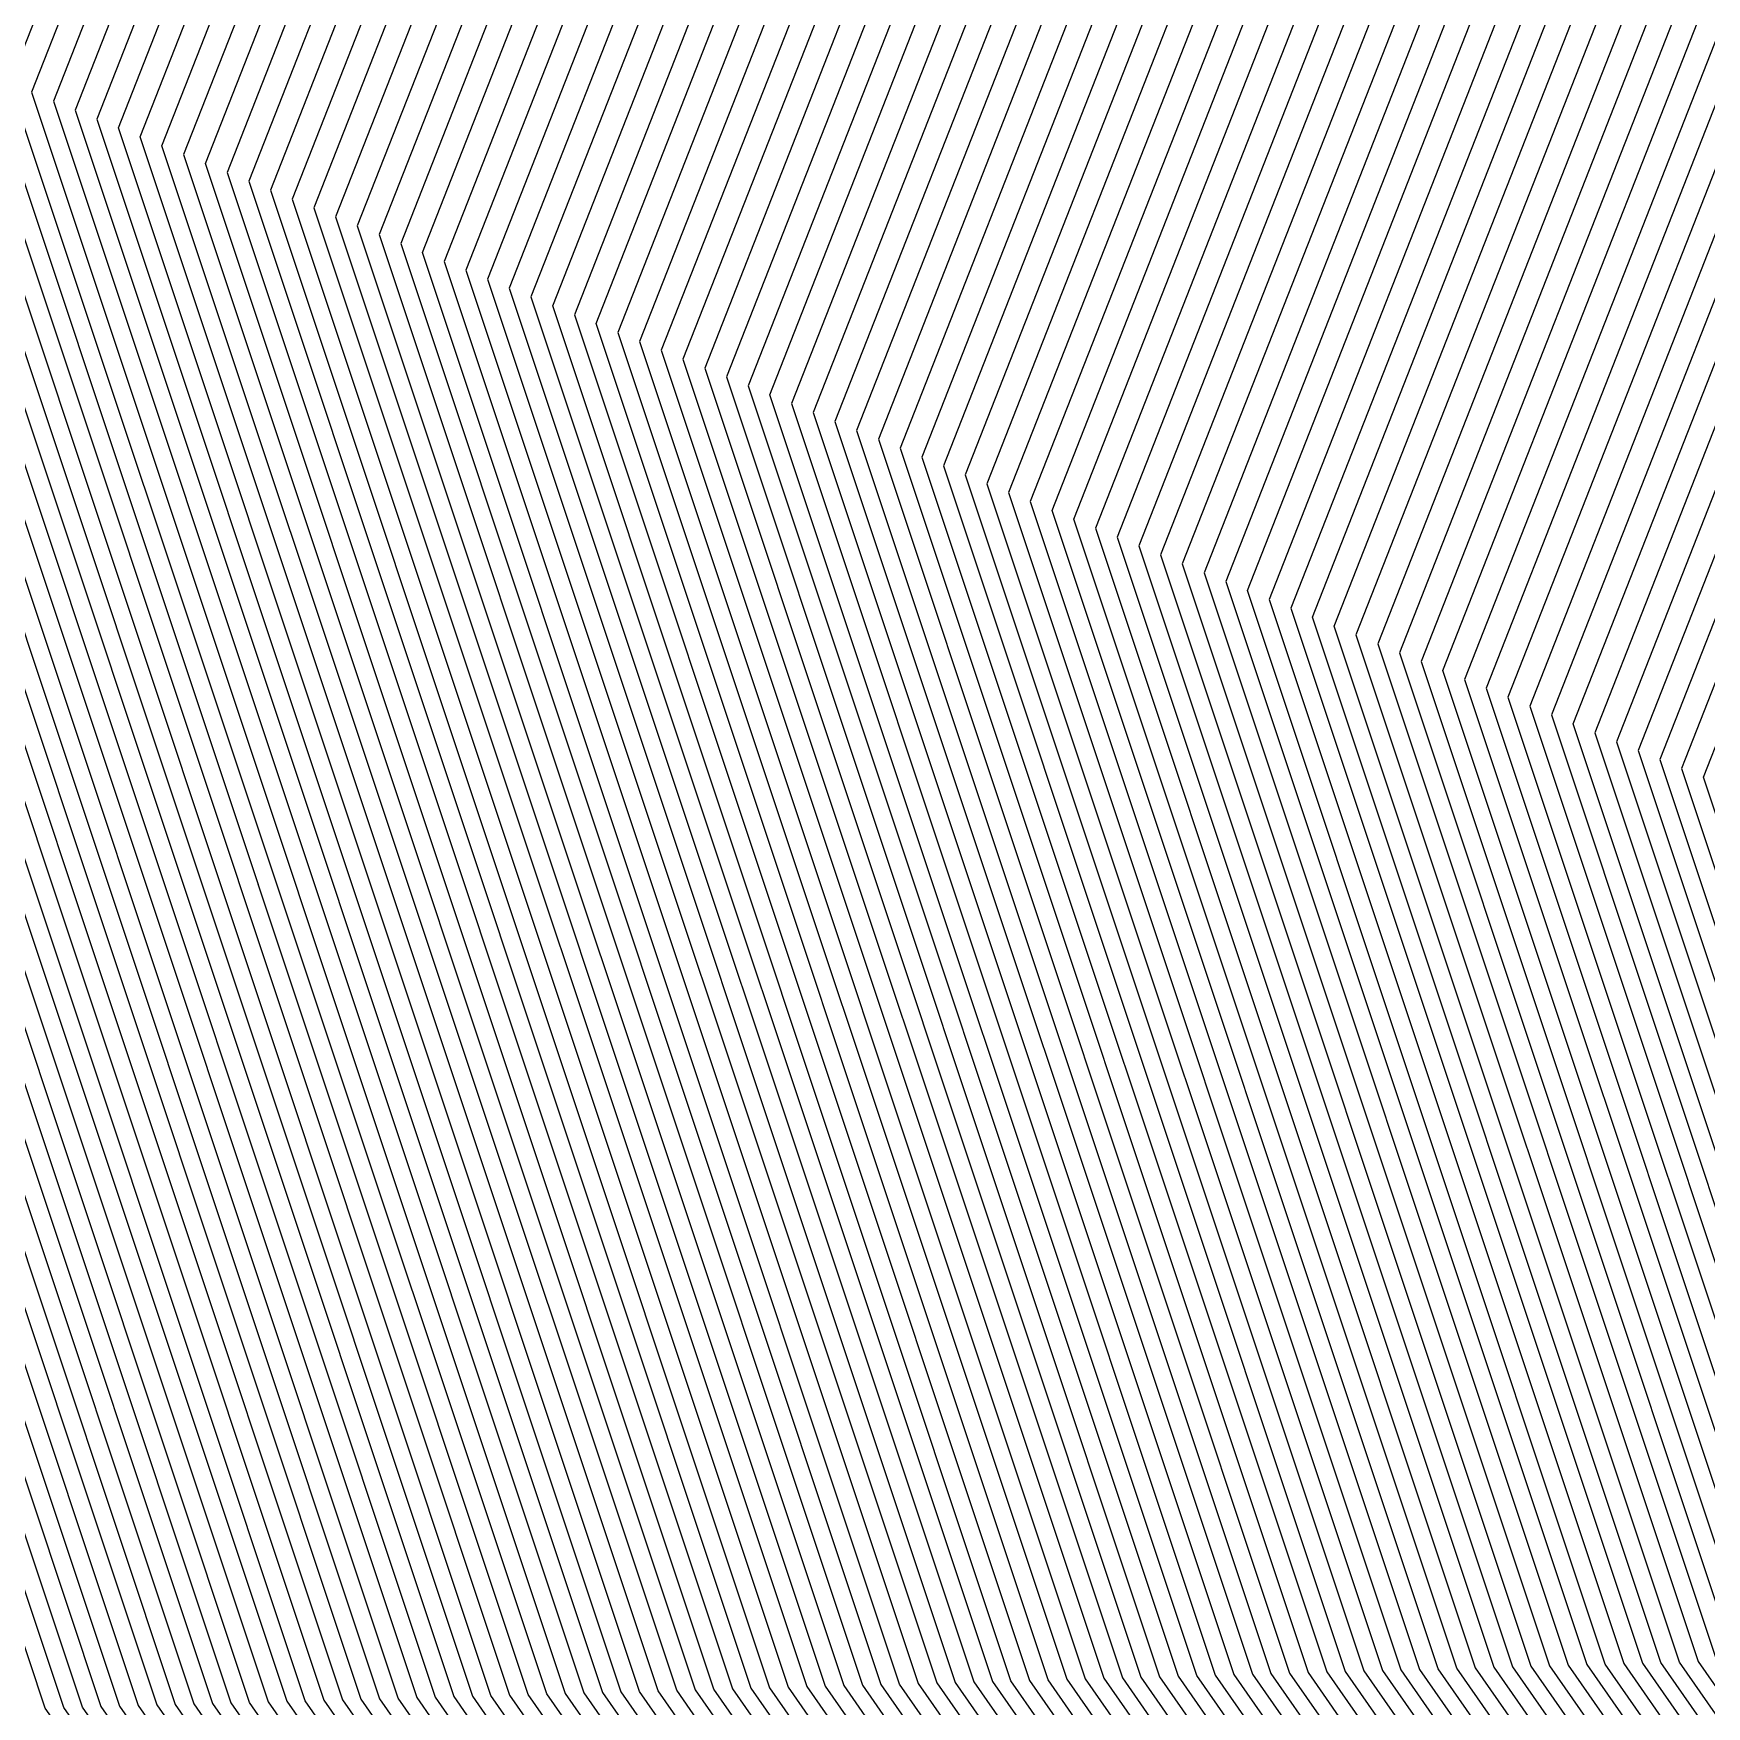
# Model space of a CAD drawing. Extents: x 7084 to 11035, y 13750 to 16729.
# Drawn here: x 8718.4 to 8791.9, y 14894.4 to 14967.9 of the extents above; entities that cross this region are included whole.
import ezdxf

# ---------------------------------------------------------------- set-up
doc = ezdxf.new("R2010")
doc.units = 0
doc.layers.add('Default', color=7, linetype='Continuous')

msp = doc.modelspace()

# ---------------------------------------------------------------- linework, layer by layer
at = {"layer": 'Default'}
for points in [[(9649.216, 15351.313), (9538.354, 15451.088), (9281.157, 15428.916), (9276.493, 15431.811), (9083.594, 15414.073), (9080.699, 15414.073), (8936.58, 15402.987), (8934.007, 15401.7), (8796.998, 15316.07), (8794.103, 15313.255), (8780.341, 15274.721), (8771.472, 15248.114), (8758.168, 15177.163), (8749.299, 15150.557), (8748.254, 15146.777), (8719.43, 15086.912), (8695.041, 15031.482), (8695.041, 14980.486), (8697.292, 14976.545), (8696.408, 14974.293), (8723.014, 14894.473), (8774.011, 14821.305), (8775.538, 14819.375)], [(9642.909, 15349.245), (9533.771, 15447.469), (9280.571, 15425.642), (9273.908, 15429.777), (9084.008, 15412.315), (9079.872, 15412.315), (8937.993, 15401.401), (8934.317, 15399.563), (8799.437, 15315.264), (8795.302, 15311.243), (8781.754, 15273.308), (8773.022, 15247.115), (8759.926, 15177.267), (8751.195, 15151.074), (8749.701, 15145.674), (8721.326, 15086.74), (8697.315, 15032.171), (8697.315, 14981.968), (8700.532, 14976.338), (8699.268, 14973.122), (8725.461, 14894.542)], [(9577.736, 15327.877), (9486.405, 15410.075), (9274.517, 15391.809), (9247.198, 15408.765), (9088.281, 15394.152), (9071.325, 15394.152), (8952.594, 15385.019), (8937.522, 15377.483), (8824.649, 15306.938), (8807.693, 15290.452), (8796.355, 15258.707), (8789.049, 15236.787), (8778.089, 15178.335), (8770.782, 15156.416), (8764.659, 15134.278), (8740.913, 15084.959), (8720.82, 15039.294), (8720.82, 14997.281), (8734.009, 14974.202), (8728.827, 14961.013), (8750.747, 14895.255)], [(9546.201, 15317.538), (9569.361, 15198.428), (9518.078, 15085.936), (9532.875, 15020.315), (9496.48, 14945.872), (9463.394, 14904.514), (9400.531, 14853.231), (9317.816, 14831.725), (9303.662, 14815.642), (9263.959, 14817.296), (9201.096, 14843.765), (9184.369, 14858.561), (9119.851, 14860.216), (9072.887, 14840.272), (8995.135, 14795.606), (8968.758, 14777.593), (8892.661, 14772.63), (8813.254, 14825.567), (8801.031, 14841.007), (8762.982, 14895.599), (8743.13, 14955.154), (8750.207, 14973.168)], [(8767.06, 14895.714), (8803.788, 14843.018), (8817.103, 14826.199), (8893.752, 14775.1), (8967.207, 14779.89), (8995.939, 14799.512), (9070.992, 14842.627), (9122.149, 14864.351), (9184.426, 14862.755), (9202.646, 14846.637), (9263.327, 14821.087), (9301.652, 14819.49), (9317.069, 14837.01), (9396.912, 14857.769), (9457.592, 14907.271), (9489.53, 14947.193), (9524.66, 15019.051), (9508.543, 15090.531), (9558.045, 15199.117), (9535.689, 15314.091)], [(8778.479, 14896.036), (8811.508, 14848.647), (8827.879, 14827.968), (8896.808, 14782.016), (8962.865, 14786.324), (8998.191, 14810.449), (9065.684, 14849.222), (9128.582, 14875.932), (9184.587, 14874.496), (9206.989, 14854.678), (9261.558, 14831.702), (9296.022, 14830.266), (9314.978, 14851.806), (9386.779, 14870.475), (9441.348, 14914.991), (9470.069, 14950.892), (9501.661, 15015.513), (9481.844, 15103.398), (9526.361, 15201.047), (9506.256, 15304.441)], [(8781.271, 14939.53), (8795.608, 14896.518), (8823.088, 14857.091), (8844.043, 14830.622), (8901.392, 14792.389), (8956.351, 14795.974), (9001.569, 14826.854), (9057.723, 14859.113), (9138.232, 14893.302), (9184.828, 14892.107), (9213.503, 14866.741), (9258.904, 14847.625), (9287.579, 14846.43), (9311.842, 14874.001), (9371.58, 14889.534), (9416.982, 14926.571), (9440.877, 14956.441), (9467.162, 15010.206), (9441.796, 15122.698), (9478.834, 15203.942), (9462.107, 15289.966)], [(9438.982, 15282.384), (9453.939, 15205.459), (9420.819, 15132.808), (9449.091, 15007.425), (9425.586, 14959.347), (9404.218, 14932.637), (9363.619, 14899.517), (9310.199, 14885.628), (9283.156, 14854.897), (9257.514, 14855.965), (9216.915, 14873.06), (9184.955, 14901.332), (9143.287, 14902.4), (9053.553, 14864.294), (9003.338, 14835.447), (8952.939, 14801.029), (8903.793, 14797.823), (8852.509, 14832.012), (8829.154, 14861.514), (8804.581, 14896.771), (8791.76, 14935.234), (8805.281, 14969.652), (8770.863, 15029.885)], [(8881.092, 14746.448), (8772.46, 14818.87), (8771.805, 14819.697), (8719.752, 14894.382), (8692.594, 14975.856), (8692.973, 14976.821), (8692.008, 14978.51), (8692.008, 15030.563), (8716.903, 15087.142), (8746.324, 15148.248), (8746.772, 15149.867), (8755.825, 15177.026), (8769.404, 15249.447)], [(8881.31, 14746.942), (8773.229, 14818.996), (8772.356, 14820.099), (8720.567, 14894.405), (8693.547, 14975.465), (8694.053, 14976.752), (8692.766, 14979.004), (8692.766, 15030.792), (8717.535, 15087.085), (8746.806, 15147.88), (8747.404, 15150.04), (8756.411, 15177.06), (8769.921, 15249.114)], [(8770.438, 15248.781), (8756.996, 15177.095), (8748.036, 15150.212), (8747.289, 15147.512), (8718.166, 15087.027), (8693.524, 15031.022), (8693.524, 14979.498), (8695.133, 14976.683), (8694.501, 14975.075), (8721.383, 14894.427), (8772.908, 14820.501), (8773.999, 14819.122), (8881.528, 14747.436), (8984.578, 14754.157), (8986.933, 14755.765), (9092.222, 14816.25), (9096.415, 14818.031), (9183.783, 14815.791), (9185.276, 14814.47), (9270.404, 14778.627), (9324.169, 14776.386), (9325.432, 14777.822)], [(8770.955, 15248.448), (8757.582, 15177.129), (8748.668, 15150.384), (8747.771, 15147.145), (8718.798, 15086.97), (8694.282, 15031.252), (8694.282, 14979.992), (8696.212, 14976.614), (8695.454, 14974.684), (8722.199, 14894.45), (8773.459, 14820.903), (8774.769, 14819.249), (8881.747, 14747.93), (8984.267, 14754.616), (8987.094, 14756.546)], [(8771.989, 15247.781), (8758.754, 15177.198), (8749.931, 15150.729), (8748.736, 15146.41), (8720.062, 15086.855), (8695.799, 15031.711), (8695.799, 14980.98), (8698.372, 14976.476), (8697.361, 14973.903), (8723.83, 14894.496), (8774.562, 14821.707), (8776.308, 14819.502), (8882.183, 14748.918), (8983.647, 14755.535), (8987.415, 14758.109)], [(8773.539, 15246.782), (8760.512, 15177.301), (8751.827, 15151.246), (8750.184, 15145.307), (8721.957, 15086.682), (8698.074, 15032.401), (8698.074, 14982.462), (8701.612, 14976.269), (8700.222, 14972.731), (8726.277, 14894.565), (8776.216, 14822.914), (8778.617, 14819.881), (8882.838, 14750.4)], [(8774.056, 15246.449), (8761.098, 15177.336), (8752.459, 15151.418), (8750.666, 15144.939), (8722.589, 15086.625), (8698.832, 15032.63), (8698.832, 14982.956), (8702.692, 14976.2), (8701.175, 14972.34), (8727.093, 14894.588), (8776.768, 14823.316), (8779.387, 14820.007), (8883.056, 14750.894)], [(8775.09, 15245.782), (8762.27, 15177.405), (8753.722, 15151.763), (8751.631, 15144.204), (8723.853, 15086.51), (8700.348, 15033.09), (8700.348, 14983.943), (8704.852, 14976.063), (8703.082, 14971.559), (8728.724, 14894.634), (8777.871, 14824.12), (8780.926, 14820.26), (8883.493, 14751.882)], [(8775.607, 15245.449), (8762.855, 15177.439), (8754.354, 15151.935), (8752.114, 15143.836), (8724.485, 15086.453), (8701.106, 15033.32), (8701.106, 14984.437), (8705.931, 14975.994), (8704.036, 14971.169), (8729.54, 14894.657), (8778.422, 14824.522), (8781.696, 14820.386), (8883.711, 14752.376), (8981.476, 14758.752)], [(8883.93, 14752.87), (8782.466, 14820.513), (8778.973, 14824.924), (8730.355, 14894.68), (8704.989, 14970.778), (8707.011, 14975.925), (8701.865, 14984.931), (8701.865, 15033.55), (8725.117, 15086.395), (8752.596, 15143.469), (8754.986, 15152.108), (8763.441, 15177.474), (8776.124, 15245.116)], [(8776.641, 15244.783), (8764.027, 15177.508), (8755.618, 15152.28), (8753.079, 15143.101), (8725.749, 15086.338), (8702.623, 15033.779), (8702.623, 14985.425), (8708.091, 14975.856), (8705.943, 14970.387), (8731.171, 14894.703), (8779.525, 14825.326), (8783.236, 14820.639), (8884.148, 14753.364)], [(8810.486, 15244.576), (8804.558, 15226.792), (8795.666, 15179.369), (8789.738, 15161.585), (8779.134, 15123.249), (8759.869, 15083.236), (8743.567, 15046.187), (8743.567, 15012.101), (8766.405, 14972.134), (8757.433, 14949.295), (8775.217, 14895.944), (8809.302, 14847.039), (8824.8, 14827.463), (8895.935, 14780.04), (8964.106, 14784.486), (8997.548, 14807.324), (9067.201, 14847.337), (9126.744, 14872.623), (9184.541, 14871.141), (9205.748, 14852.381)], [(8777.158, 15244.45), (8764.613, 15177.543), (8756.25, 15152.452), (8753.561, 15142.733), (8726.38, 15086.28), (8703.381, 15034.009), (8703.381, 14985.919), (8709.171, 14975.787), (8706.896, 14969.997), (8731.987, 14894.726), (8780.076, 14825.728), (8784.005, 14820.765), (8884.366, 14753.858)], [(8777.675, 15244.117), (8765.199, 15177.577), (8756.882, 15152.625), (8754.044, 15142.366), (8727.012, 15086.223), (8704.139, 15034.239), (8704.139, 14986.413), (8710.251, 14975.718), (8707.85, 14969.606), (8732.802, 14894.749), (8780.628, 14826.13), (8784.775, 14820.892), (8884.584, 14754.352), (8980.235, 14760.59), (8989.184, 14766.702), (9086.914, 14822.845), (9102.849, 14829.611), (9183.944, 14827.532), (9189.619, 14822.511), (9268.635, 14789.242)], [(8778.192, 15243.783), (8765.785, 15177.611), (8757.513, 15152.797), (8754.526, 15141.998), (8727.644, 15086.165), (8704.898, 15034.469), (8704.898, 14986.907), (8711.331, 14975.649), (8708.803, 14969.216), (8733.618, 14894.772), (8781.179, 14826.532), (8785.545, 14821.018), (8884.803, 14754.846)], [(9183.967, 14829.209), (9103.768, 14831.265), (9086.156, 14823.787), (8989.506, 14768.264), (8979.615, 14761.509), (8885.021, 14755.34), (8786.314, 14821.144), (8781.731, 14826.934), (8734.434, 14894.795), (8709.757, 14968.825), (8712.411, 14975.58), (8705.656, 14987.401), (8705.656, 15034.698), (8728.276, 15086.108), (8755.009, 15141.63), (8758.145, 15152.969), (8766.371, 15177.646), (8778.709, 15243.45)], [(8779.226, 15243.117), (8766.957, 15177.68), (8758.777, 15153.142), (8755.491, 15141.263), (8728.908, 15086.051), (8706.414, 15034.928), (8706.414, 14987.895), (8713.491, 14975.511), (8710.711, 14968.434), (8735.249, 14894.818), (8782.282, 14827.337), (8787.084, 14821.271), (8885.239, 14755.834), (8979.305, 14761.969), (8989.667, 14769.045), (9085.777, 14824.258), (9104.227, 14832.093), (9183.978, 14830.048), (9190.549, 14824.235), (9268.256, 14791.516)], [(8812.37, 15242.692), (8806.625, 15225.46), (8798.009, 15179.507), (8792.265, 15162.275), (8781.064, 15121.779), (8762.396, 15083.006), (8746.6, 15047.106), (8746.6, 15014.077), (8770.725, 14971.858), (8761.247, 14947.733), (8778.479, 14896.036)], [(8829.418, 14828.221), (8812.611, 14849.451), (8780.111, 14896.082), (8763.154, 14946.952), (8772.885, 14971.72), (8748.116, 15015.065), (8748.116, 15047.565), (8763.66, 15082.891), (8782.029, 15121.044), (8793.529, 15162.619), (8799.181, 15179.576), (8807.659, 15224.793), (8813.312, 15241.75)], [(8781.811, 15241.451), (8769.886, 15177.853), (8761.936, 15154.003), (8757.904, 15139.425), (8732.067, 15085.763), (8710.205, 15036.077), (8710.205, 14990.365), (8718.89, 14975.167), (8715.478, 14966.481), (8739.328, 14894.933), (8785.039, 14829.347), (8790.933, 14821.903), (8886.331, 14758.304)], [(8886.549, 14758.798), (8791.702, 14822.029), (8785.591, 14829.749), (8740.143, 14894.956), (8716.432, 14966.091), (8719.97, 14975.098), (8710.963, 14990.859), (8710.963, 15036.307), (8732.699, 15085.706), (8758.387, 15139.057), (8762.568, 15154.176), (8770.472, 15177.887), (8782.328, 15241.118)], [(9107.444, 14837.883), (9083.123, 14827.555), (8990.793, 14774.514), (8977.133, 14765.185), (8886.767, 14759.292), (8792.472, 14822.155), (8786.142, 14830.151), (8740.959, 14894.979), (8717.385, 14965.7), (8721.05, 14975.029), (8711.722, 14991.353), (8711.722, 15036.536), (8733.331, 15085.649), (8758.869, 15138.689), (8763.2, 15154.348), (8771.058, 15177.922), (8782.845, 15240.785)], [(8783.362, 15240.452), (8771.644, 15177.956), (8763.832, 15154.52), (8759.352, 15138.322), (8733.963, 15085.591), (8712.48, 15036.766), (8712.48, 14991.847), (8722.13, 14974.96), (8718.339, 14965.31), (8741.775, 14895.002), (8786.693, 14830.553), (8793.242, 14822.282)], [(8814.725, 15240.337), (8809.21, 15223.794), (8800.939, 15179.679), (8795.424, 15163.136), (8783.477, 15119.941), (8765.555, 15082.719), (8750.391, 15048.254), (8750.391, 15016.547), (8776.124, 14971.513), (8766.015, 14945.78), (8782.558, 14896.151), (8814.265, 14850.658), (8831.727, 14828.6), (8897.899, 14784.486), (8961.314, 14788.621), (8998.995, 14814.355), (9063.789, 14851.577), (9130.88, 14880.067), (9184.644, 14878.689), (9208.54, 14857.55), (9260.926, 14835.493)], [(8783.879, 15240.119), (8772.23, 15177.991), (8764.464, 15154.693), (8759.834, 15137.954), (8734.594, 15085.534), (8713.238, 15036.996), (8713.238, 14992.341), (8723.21, 14974.891), (8719.292, 14964.919), (8742.59, 14895.025), (8787.245, 14830.955), (8794.011, 14822.408)], [(8784.396, 15239.786), (8772.816, 15178.025), (8765.096, 15154.865), (8760.317, 15137.587), (8735.226, 15085.476), (8713.996, 15037.226), (8713.996, 14992.835), (8724.29, 14974.822), (8720.246, 14964.528), (8743.406, 14895.048), (8787.796, 14831.357), (8794.781, 14822.534)], [(8784.913, 15239.452), (8773.402, 15178.06), (8765.727, 15155.037), (8760.799, 15137.219), (8735.858, 15085.419), (8714.754, 15037.456), (8714.754, 14993.329), (8725.369, 14974.753), (8721.199, 14964.138), (8744.222, 14895.071), (8788.348, 14831.759), (8795.551, 14822.661)], [(8815.196, 15239.866), (8809.727, 15223.461), (8801.525, 15179.714), (8796.056, 15163.309), (8783.959, 15119.573), (8766.187, 15082.662), (8751.149, 15048.484), (8751.149, 15017.041), (8777.204, 14971.444), (8766.968, 14945.389), (8783.373, 14896.174), (8814.817, 14851.06), (8832.497, 14828.727), (8898.117, 14784.979), (8961.004, 14789.081)], [(9184.116, 14840.111), (9109.741, 14842.018), (9081.228, 14829.91), (8991.597, 14778.42), (8975.582, 14767.483), (8887.858, 14761.762), (8796.321, 14822.787), (8788.899, 14832.162), (8745.037, 14895.094), (8722.153, 14963.747), (8726.449, 14974.684), (8715.513, 14993.823), (8715.513, 15037.685), (8736.49, 15085.361), (8761.282, 15136.851), (8766.359, 15155.209), (8773.988, 15178.094), (8785.43, 15239.119)], [(8797.09, 14822.914), (8789.451, 14832.564), (8745.853, 14895.117), (8723.106, 14963.357), (8727.529, 14974.615), (8716.271, 14994.317), (8716.271, 15037.915), (8737.122, 15085.304), (8761.764, 15136.484), (8766.991, 15155.382), (8774.573, 15178.128), (8785.947, 15238.786)], [(8816.138, 15238.924), (8810.761, 15222.795), (8802.697, 15179.783), (8797.32, 15163.653), (8784.924, 15118.838), (8767.451, 15082.547), (8752.665, 15048.944), (8752.665, 15018.029), (8779.364, 14971.306), (8768.875, 14944.608), (8785.005, 14896.22), (8815.919, 14851.864), (8834.036, 14828.979), (8898.554, 14785.967), (8960.383, 14790), (8999.478, 14816.698), (9062.651, 14852.99), (9132.258, 14882.549), (9184.679, 14881.205)], [(8786.981, 15238.12), (8775.745, 15178.197), (8768.255, 15155.726), (8762.729, 15135.748), (8738.386, 15085.189), (8717.787, 15038.375), (8717.787, 14995.305), (8729.689, 14974.477), (8725.013, 14962.575), (8747.484, 14895.163), (8790.554, 14833.368), (8798.63, 14823.166), (8888.513, 14763.244), (8974.652, 14768.862)], [(8799.399, 14823.293), (8791.105, 14833.77), (8748.3, 14895.186), (8725.967, 14962.185), (8730.769, 14974.408), (8718.545, 14995.799), (8718.545, 15038.604), (8739.017, 15085.132), (8763.212, 15135.381), (8768.887, 15155.899), (8776.331, 15178.232), (8787.498, 15237.787)], [(8788.532, 15237.12), (8777.503, 15178.301), (8770.15, 15156.243), (8764.177, 15134.646), (8740.281, 15085.017), (8720.062, 15039.064), (8720.062, 14996.787), (8732.929, 14974.27), (8727.874, 14961.404), (8749.931, 14895.232), (8792.208, 14834.574), (8800.939, 14823.545), (8889.168, 14764.726), (8973.721, 14770.24), (8992.562, 14783.107)], [(8818.022, 15237.04), (8812.829, 15221.462), (8805.04, 15179.921), (8799.847, 15164.343), (8786.854, 15117.367), (8769.978, 15082.317), (8755.698, 15049.863), (8755.698, 15020.005), (8783.684, 14971.031), (8772.689, 14943.046), (8788.267, 14896.312), (8818.125, 14853.472), (8837.115, 14829.485), (8899.427, 14787.943), (8959.143, 14791.838), (9000.121, 14819.823), (9061.135, 14854.874), (9134.096, 14885.857), (9184.725, 14884.559), (9210.711, 14861.571), (9260.041, 14840.801), (9291.197, 14839.502), (9313.186, 14864.489)], [(8789.565, 15236.454), (8778.675, 15178.37), (8771.414, 15156.588), (8765.142, 15133.91), (8741.545, 15084.902), (8721.578, 15039.523), (8721.578, 14997.775), (8735.088, 14974.133), (8729.781, 14960.622), (8751.563, 14895.278), (8793.311, 14835.378), (8802.478, 14823.798), (8889.605, 14765.714), (8973.101, 14771.159), (8992.884, 14784.669), (9078.195, 14833.678), (9113.418, 14848.636), (9184.208, 14846.82), (9196.753, 14835.723), (9265.728, 14806.681)], [(8790.082, 15236.121), (8779.261, 15178.404), (8772.046, 15156.76), (8765.624, 15133.543), (8742.177, 15084.844), (8722.337, 15039.753), (8722.337, 14998.269), (8736.168, 14974.064), (8730.734, 14960.232), (8752.378, 14895.301), (8793.862, 14835.78), (8803.248, 14823.925), (8889.823, 14766.208), (8972.791, 14771.619)], [(8790.599, 15235.788), (8779.847, 15178.439), (8772.678, 15156.933), (8766.107, 15133.175), (8742.809, 15084.787), (8723.095, 15039.983), (8723.095, 14998.763), (8737.248, 14973.995), (8731.688, 14959.841), (8753.194, 14895.324), (8794.414, 14836.182), (8804.018, 14824.051), (8890.041, 14766.702), (8972.481, 14772.078), (8993.205, 14786.232), (9077.437, 14834.62), (9114.337, 14850.29), (9184.231, 14848.498), (9197.373, 14836.872)], [(8791.116, 15235.455), (8780.432, 15178.473), (8773.31, 15157.105), (8766.589, 15132.808), (8743.44, 15084.729), (8723.853, 15040.213), (8723.853, 14999.257), (8738.328, 14973.926), (8732.641, 14959.451), (8754.01, 14895.347), (8794.965, 14836.584), (8804.787, 14824.177), (8890.259, 14767.196), (8972.17, 14772.538), (8993.366, 14787.013), (9077.058, 14835.091), (9114.796, 14851.117), (9184.242, 14849.336), (9197.684, 14837.446), (9265.349, 14808.955), (9308.085, 14807.175), (9319.458, 14820.099), (9408.492, 14843.248)], [(8791.633, 15235.121), (8781.018, 15178.508), (8773.942, 15157.277), (8767.072, 15132.44), (8744.072, 15084.672), (8724.611, 15040.442), (8724.611, 14999.751), (8739.408, 14973.857), (8733.595, 14959.06), (8754.825, 14895.37)], [(8819.906, 15235.156), (8814.897, 15220.129), (8807.384, 15180.058), (8802.375, 15165.032), (8788.784, 15115.897), (8772.506, 15082.087), (8758.731, 15050.782), (8758.731, 15021.981), (8788.003, 14970.755), (8776.503, 14941.483), (8791.53, 14896.403), (8820.331, 14855.08), (8840.194, 14829.99), (8900.3, 14789.919), (8957.902, 14793.676)], [(8792.15, 15234.788), (8781.604, 15178.542), (8774.573, 15157.45), (8767.554, 15132.072), (8744.704, 15084.615), (8725.369, 15040.672), (8725.369, 15000.245), (8740.488, 14973.788), (8734.549, 14958.669), (8755.641, 14895.392), (8796.068, 14837.389)], [(9116.175, 14853.599), (9075.92, 14836.504), (8993.849, 14789.357), (8971.24, 14773.916), (8890.914, 14768.678), (8807.097, 14824.556), (8796.619, 14837.791), (8756.457, 14895.415), (8735.502, 14958.279), (8741.568, 14973.719), (8726.128, 15000.739), (8726.128, 15040.902), (8745.336, 15084.557), (8768.037, 15131.705), (8775.205, 15157.622), (8782.19, 15178.576), (8792.667, 15234.455)], [(8820.377, 15234.685), (8815.414, 15219.796), (8807.97, 15180.093), (8803.007, 15165.204), (8789.267, 15115.529), (8773.137, 15082.03), (8759.489, 15051.012), (8759.489, 15022.475), (8789.083, 14970.686), (8777.457, 14941.093), (8792.346, 14896.426), (8820.882, 14855.483), (8840.964, 14830.117), (8900.518, 14790.413)], [(8793.701, 15233.789), (8783.362, 15178.645), (8776.469, 15157.967), (8769.002, 15130.969), (8746.6, 15084.442), (8727.644, 15041.362), (8727.644, 15001.727), (8743.728, 14973.581), (8737.409, 14957.498), (8758.088, 14895.461), (8797.722, 14838.595)], [(8820.848, 15234.214), (8815.931, 15219.463), (8808.556, 15180.127), (8803.639, 15165.377), (8789.749, 15115.162), (8773.769, 15081.972), (8760.248, 15051.241), (8760.248, 15022.969), (8790.163, 14970.617), (8778.41, 14940.702), (8793.161, 14896.449), (8821.434, 14855.885), (8841.733, 14830.243), (8900.737, 14790.907), (8957.282, 14794.595), (9001.086, 14824.51), (9058.86, 14857.7), (9136.854, 14890.82), (9184.794, 14889.591), (9212.572, 14865.018), (9259.283, 14845.35)], [(8821.319, 15233.743), (8816.448, 15219.13), (8809.141, 15180.162), (8804.27, 15165.549), (8790.232, 15114.794), (8774.401, 15081.915), (8761.006, 15051.471), (8761.006, 15023.463), (8791.243, 14970.548), (8779.364, 14940.311), (8793.977, 14896.472), (8821.985, 14856.287), (8842.503, 14830.369), (8900.955, 14791.401), (8956.971, 14795.055), (9001.247, 14825.292), (9058.481, 14858.171), (9137.313, 14891.647), (9184.805, 14890.43), (9212.882, 14865.592)], [(8794.218, 15233.456), (8783.948, 15178.68), (8777.101, 15158.139), (8769.484, 15130.602), (8747.232, 15084.385), (8728.402, 15041.591), (8728.402, 15002.221), (8744.807, 14973.512), (8738.363, 14957.107), (8758.904, 14895.484), (8798.274, 14838.997), (8809.406, 14824.935), (8891.569, 14770.16), (8970.309, 14775.295), (8994.331, 14791.7), (9074.783, 14837.917), (9117.553, 14856.08), (9184.311, 14854.368), (9199.545, 14840.893), (9264.591, 14813.505), (9305.673, 14811.793), (9318.562, 14826.44), (9404.149, 14848.693)], [(8794.735, 15233.122), (8784.534, 15178.714), (8777.733, 15158.311), (8769.967, 15130.234), (8747.863, 15084.327), (8729.161, 15041.821), (8729.161, 15002.715), (8745.887, 14973.443), (8739.316, 14956.716), (8759.719, 14895.507), (8798.825, 14839.399), (8810.175, 14825.062), (8891.787, 14770.654), (8969.999, 14775.755), (8994.492, 14792.481)], [(8822.261, 15232.801), (8817.482, 15218.463), (8810.313, 15180.231), (8805.534, 15165.894), (8791.197, 15114.059), (8775.665, 15081.8), (8762.522, 15051.931), (8762.522, 15024.451), (8793.403, 14970.41), (8781.271, 14939.53)], [(8799.928, 14840.203), (8761.351, 14895.553), (8741.223, 14955.935), (8748.047, 14973.305), (8730.677, 15003.703), (8730.677, 15042.281), (8749.127, 15084.212), (8770.932, 15129.499), (8778.996, 15158.656), (8785.705, 15178.783), (8795.769, 15232.456)], [(8796.286, 15232.123), (8786.291, 15178.818), (8779.628, 15158.828), (8771.414, 15129.131), (8749.759, 15084.155), (8731.435, 15042.51), (8731.435, 15004.197), (8749.127, 14973.237), (8742.177, 14955.545), (8762.166, 14895.576), (8800.479, 14840.605), (8812.484, 14825.441), (8892.442, 14772.136), (8969.069, 14777.133)], [(8822.732, 15232.33), (8817.999, 15218.13), (8810.899, 15180.265), (8806.166, 15166.066), (8791.679, 15113.691), (8776.297, 15081.743), (8763.281, 15052.16), (8763.281, 15024.945), (8794.482, 14970.341), (8782.225, 14939.14), (8796.424, 14896.541), (8823.64, 14857.493), (8844.812, 14830.748), (8901.61, 14792.883), (8956.041, 14796.433), (9001.729, 14827.635)], [(8797.837, 15231.123), (8788.049, 15178.921), (8781.524, 15159.345), (8772.862, 15128.028), (8751.654, 15083.983), (8733.71, 15043.2), (8733.71, 15005.679), (8752.367, 14973.03), (8745.037, 14954.373), (8764.613, 14895.645), (8802.134, 14841.812)], [(8798.354, 15230.79), (8788.635, 15178.956), (8782.156, 15159.518), (8773.344, 15127.661), (8752.286, 15083.925), (8734.468, 15043.429), (8734.468, 15006.173), (8753.447, 14972.961), (8745.991, 14953.982), (8765.429, 14895.668), (8802.685, 14842.214), (8815.563, 14825.946), (8893.315, 14774.112), (8967.828, 14778.971), (8995.618, 14797.95), (9071.75, 14841.685), (9121.23, 14862.697), (9184.403, 14861.077), (9202.026, 14845.488)], [(8798.871, 15230.457), (8789.221, 15178.99), (8782.787, 15159.69), (8773.827, 15127.293), (8752.918, 15083.868), (8735.226, 15043.659), (8735.226, 15006.667), (8754.526, 14972.892), (8746.944, 14953.592), (8766.244, 14895.691), (8803.236, 14842.616), (8816.333, 14826.073), (8893.534, 14774.606), (8967.518, 14779.431), (8995.779, 14798.731), (9071.371, 14842.156), (9121.689, 14863.524), (9184.415, 14861.916), (9202.336, 14846.062), (9263.453, 14820.329), (9302.054, 14818.72), (9317.218, 14835.953)], [(8799.388, 15230.124), (8789.807, 15179.025), (8783.419, 15159.862), (8774.309, 15126.926), (8753.55, 15083.81), (8735.985, 15043.889), (8735.985, 15007.161), (8755.606, 14972.823), (8747.898, 14953.201), (8767.06, 14895.714)], [(8799.905, 15229.791), (8790.393, 15179.059), (8784.051, 15160.035), (8774.792, 15126.558), (8754.182, 15083.753), (8736.743, 15044.119), (8736.743, 15007.655), (8756.686, 14972.754), (8748.851, 14952.81), (8767.876, 14895.737), (8804.339, 14843.42)], [(8800.422, 15229.458), (8790.979, 15179.093), (8784.683, 15160.207), (8775.274, 15126.19), (8754.814, 15083.696), (8737.501, 15044.348), (8737.501, 15008.149), (8757.766, 14972.685), (8749.805, 14952.42), (8768.691, 14895.76), (8804.891, 14843.822), (8818.642, 14826.452), (8894.188, 14776.088), (8966.587, 14780.809), (8996.261, 14801.075), (9070.234, 14843.569), (9123.068, 14866.006), (9184.449, 14864.432), (9203.267, 14847.785), (9263.074, 14822.603)], [(8805.442, 14844.224), (8769.507, 14895.783), (8750.758, 14952.029), (8758.846, 14972.616), (8738.259, 15008.643), (8738.259, 15044.578), (8755.446, 15083.638), (8775.757, 15125.823), (8785.315, 15160.379), (8791.564, 15179.128), (8800.939, 15229.125)], [(8826.5, 15228.562), (8822.135, 15215.465), (8815.586, 15180.541), (8811.221, 15167.444), (8795.539, 15110.75), (8781.351, 15081.283), (8769.346, 15053.999), (8769.346, 15028.897), (8803.122, 14969.79), (8789.853, 14936.015), (8802.949, 14896.725), (8828.051, 14860.71), (8850.97, 14831.759), (8903.356, 14796.835), (8953.559, 14800.109), (9003.016, 14833.885)], [(8803.007, 15227.792), (8793.908, 15179.266), (8787.842, 15161.068), (8777.687, 15124.352), (8757.973, 15083.408), (8741.292, 15045.497), (8741.292, 15010.619), (8763.166, 14972.34), (8754.572, 14950.467), (8772.77, 14895.875), (8807.648, 14845.832), (8822.491, 14827.084), (8895.28, 14778.558), (8965.036, 14783.107), (8997.065, 14804.98), (9068.338, 14845.924), (9125.365, 14870.142), (9184.507, 14868.625), (9204.818, 14850.658), (9262.443, 14826.394)], [(8803.524, 15227.459), (8794.494, 15179.3), (8788.474, 15161.241), (8778.169, 15123.985), (8758.605, 15083.351), (8742.05, 15045.727), (8742.05, 15011.113), (8764.246, 14972.271), (8755.526, 14950.076), (8773.585, 14895.898), (8808.199, 14846.235), (8823.26, 14827.21), (8895.498, 14779.052), (8964.726, 14783.566), (8997.226, 14805.762), (9067.959, 14846.395), (9125.825, 14870.969), (9184.518, 14869.464), (9205.128, 14851.232), (9262.316, 14827.153), (9298.435, 14825.648), (9315.874, 14845.465), (9391.122, 14865.029)], [(8804.041, 15227.126), (8795.08, 15179.335), (8789.106, 15161.413), (8778.652, 15123.617), (8759.237, 15083.293), (8742.809, 15045.957), (8742.809, 15011.607), (8765.325, 14972.203), (8756.48, 14949.686), (8774.401, 14895.921), (8808.751, 14846.637), (8824.03, 14827.337), (8895.716, 14779.546), (8964.416, 14784.026), (8997.387, 14806.543), (9067.58, 14846.866), (9126.284, 14871.796), (9184.53, 14870.302), (9205.438, 14851.806), (9262.19, 14827.911), (9298.033, 14826.417)], [(8754.825, 14895.37), (8795.516, 14836.987), (8805.557, 14824.304), (8890.478, 14767.69), (8971.86, 14772.997), (8993.527, 14787.794), (9076.678, 14835.562), (9115.256, 14851.944), (9184.254, 14850.175), (9197.994, 14838.021), (9265.223, 14809.714), (9307.683, 14807.944), (9319.309, 14821.156), (9407.768, 14844.155), (9474.997, 14899), (9510.381, 14943.229), (9549.303, 15022.843), (9537.148, 15076.745), (9591.993, 15197.049)], [(8750.747, 14895.255), (8792.759, 14834.976), (8801.709, 14823.672), (8889.386, 14765.22), (8973.411, 14770.7), (8992.723, 14783.888), (9078.574, 14833.207), (9112.958, 14847.808), (9184.196, 14845.982), (9196.443, 14835.148), (9265.855, 14805.922), (9309.693, 14804.096), (9320.056, 14815.871), (9411.387, 14839.617), (9480.799, 14896.243), (9517.331, 14941.908), (9557.517, 15024.106), (9546.683, 15072.15), (9603.309, 15196.36)], [(9614.625, 15195.671), (9556.219, 15067.555), (9565.731, 15025.37), (9524.281, 14940.587), (9486.6, 14893.485), (9415.006, 14835.08), (9320.803, 14810.587), (9311.704, 14800.247), (9266.486, 14802.131), (9194.892, 14832.276), (9184.139, 14841.789), (9110.66, 14843.673), (9080.47, 14830.852), (8991.919, 14779.982), (8974.962, 14768.402), (8888.295, 14762.75), (8797.86, 14823.04), (8790.002, 14832.966), (8746.669, 14895.14), (8724.06, 14962.966), (8728.609, 14974.546)], [(8792.15, 15179.162), (8785.947, 15160.551), (8776.239, 15125.455), (8756.077, 15083.581), (8739.017, 15044.808), (8739.017, 15009.137), (8759.926, 14972.547), (8751.712, 14951.639), (8770.323, 14895.806), (8805.994, 14844.626)], [(8792.736, 15179.197), (8786.579, 15160.724), (8776.722, 15125.087), (8756.709, 15083.523), (8739.776, 15045.038), (8739.776, 15009.631), (8761.006, 14972.478), (8752.665, 14951.248), (8771.138, 14895.829), (8806.545, 14845.028)], [(8796.252, 15179.404), (8790.37, 15161.758), (8779.617, 15122.882), (8760.5, 15083.179), (8744.325, 15046.416), (8744.325, 15012.595), (8767.485, 14972.065), (8758.387, 14948.905), (8776.032, 14895.967), (8809.854, 14847.441)], [(8796.838, 15179.438), (8791.002, 15161.93), (8780.099, 15122.514), (8761.132, 15083.121), (8745.083, 15046.646), (8745.083, 15013.089), (8768.565, 14971.996), (8759.34, 14948.514), (8776.848, 14895.99), (8810.405, 14847.843)], [(8794.793, 14896.495), (8780.317, 14939.921), (8792.323, 14970.479), (8761.764, 15023.957), (8761.764, 15051.701), (8775.033, 15081.857), (8790.714, 15114.426), (8804.902, 15165.721)], [(8800.479, 15164.515), (8787.337, 15117), (8770.61, 15082.259), (8756.457, 15050.093), (8756.457, 15020.499), (8784.763, 14970.962), (8773.643, 14942.655), (8789.083, 14896.335), (8818.677, 14853.874)], [(8819.228, 14854.276), (8789.899, 14896.358), (8774.596, 14942.264), (8785.843, 14970.893), (8757.215, 15020.993), (8757.215, 15050.322), (8771.242, 15082.202), (8787.819, 15116.632), (8801.111, 15164.687)], [(8819.779, 14854.678), (8790.714, 14896.38), (8775.55, 14941.874), (8786.923, 14970.824), (8757.973, 15021.487), (8757.973, 15050.552), (8771.874, 15082.145), (8788.302, 15116.265), (8801.743, 15164.86)], [(8798.584, 15163.998), (8785.889, 15118.103), (8768.714, 15082.432), (8754.182, 15049.403), (8754.182, 15019.017), (8781.524, 14971.169), (8770.782, 14943.827), (8786.636, 14896.266), (8817.022, 14852.668)], [(8817.574, 14853.07), (8787.452, 14896.289), (8771.736, 14943.436), (8782.604, 14971.1), (8754.94, 15019.511), (8754.94, 15049.633), (8769.346, 15082.374), (8786.372, 15117.735), (8799.216, 15164.17)], [(8796.688, 15163.481), (8784.442, 15119.205), (8766.819, 15082.604), (8751.907, 15048.714), (8751.907, 15017.535), (8778.284, 14971.375), (8767.922, 14944.999), (8784.189, 14896.197), (8815.368, 14851.462)], [(8792.897, 15162.447), (8781.547, 15121.411), (8763.028, 15082.949), (8747.358, 15047.335), (8747.358, 15014.571), (8771.805, 14971.789), (8762.201, 14947.342), (8779.295, 14896.059), (8812.059, 14849.049)], [(8813.162, 14849.853), (8780.926, 14896.105), (8764.108, 14946.561), (8773.965, 14971.651), (8748.874, 15015.559), (8748.874, 15047.795), (8764.291, 15082.834), (8782.512, 15120.676), (8794.161, 15162.792)], [(8794.793, 15162.964), (8782.994, 15120.308), (8764.923, 15082.776), (8749.633, 15048.025), (8749.633, 15016.053), (8775.044, 14971.582), (8765.061, 14946.17), (8781.742, 14896.128), (8813.714, 14850.255)], [(8787.21, 15160.896), (8777.204, 15124.72), (8757.341, 15083.466), (8740.534, 15045.267), (8740.534, 15010.125), (8762.086, 14972.409), (8753.619, 14950.858), (8771.954, 14895.852), (8807.097, 14845.43)], [(8775.837, 15157.794), (8768.519, 15131.337), (8745.968, 15084.5), (8726.886, 15041.132), (8726.886, 15001.233), (8742.648, 14973.65), (8736.456, 14957.888), (8757.272, 14895.438), (8797.171, 14838.193)], [(8769.519, 15156.071), (8763.694, 15135.013), (8739.649, 15085.074), (8719.304, 15038.834), (8719.304, 14996.293), (8731.849, 14974.339), (8726.92, 14961.794), (8749.116, 14895.209), (8791.656, 14834.172), (8800.169, 14823.419)], [(8760.041, 15153.486), (8756.457, 15140.528), (8730.172, 15085.936), (8707.93, 15035.388), (8707.93, 14988.883), (8715.65, 14975.373), (8712.618, 14967.653), (8736.881, 14894.864), (8783.385, 14828.141), (8788.624, 14821.523), (8885.676, 14756.822), (8978.684, 14762.888), (8989.989, 14770.608), (9085.019, 14825.2), (9105.146, 14833.747), (9184.001, 14831.725), (9191.17, 14825.384), (9268.003, 14793.033), (9316.529, 14791.011), (9322.595, 14797.904), (9423.691, 14824.189), (9500.524, 14886.868), (9540.962, 14937.416), (9585.445, 15028.403)], [(8760.673, 15153.659), (8756.939, 15140.16), (8730.803, 15085.878), (8708.689, 15035.617), (8708.689, 14989.377), (8716.73, 14975.304), (8713.571, 14967.263), (8737.696, 14894.887), (8783.936, 14828.543), (8789.393, 14821.65), (8885.894, 14757.316), (8978.374, 14763.347), (8990.149, 14771.389), (9084.64, 14825.671), (9105.606, 14834.574), (9184.013, 14832.564), (9191.48, 14825.958), (9267.876, 14793.791), (9316.127, 14791.781), (9322.445, 14798.961), (9422.967, 14825.096), (9499.364, 14887.42), (9539.572, 14937.681), (9583.802, 15028.15)], [(8792.162, 15113.324), (8776.928, 15081.685), (8764.039, 15052.39), (8764.039, 15025.439), (8795.562, 14970.273), (8783.178, 14938.749), (8797.24, 14896.564)], [(8792.644, 15112.956), (8777.56, 15081.628), (8764.797, 15052.62), (8764.797, 15025.933), (8796.642, 14970.204), (8784.132, 14938.358), (8798.055, 14896.587)], [(8793.127, 15112.588), (8778.192, 15081.57), (8765.555, 15052.85), (8765.555, 15026.427), (8797.722, 14970.135), (8785.085, 14937.968), (8798.871, 14896.61)], [(8799.687, 14896.633), (8786.039, 14937.577), (8798.802, 14970.066), (8766.313, 15026.921), (8766.313, 15053.079), (8778.824, 15081.513), (8793.609, 15112.221)], [(8794.092, 15111.853), (8779.456, 15081.455), (8767.072, 15053.309), (8767.072, 15027.415), (8799.882, 14969.997), (8786.992, 14937.187), (8800.502, 14896.656)], [(8794.574, 15111.485), (8780.088, 15081.398), (8767.83, 15053.539), (8767.83, 15027.909), (8800.962, 14969.928), (8787.946, 14936.796), (8801.318, 14896.679)], [(8795.057, 15111.118), (8780.72, 15081.34), (8768.588, 15053.769), (8768.588, 15028.403), (8802.042, 14969.859), (8788.899, 14936.405), (8802.134, 14896.702)], [(8796.022, 15110.383), (8781.983, 15081.226), (8770.105, 15054.228), (8770.105, 15029.391), (8804.201, 14969.721), (8790.806, 14935.624), (8803.765, 14896.748)], [(9603.515, 15031.183), (9556.253, 14934.51), (9513.287, 14880.803), (9431.652, 14814.205), (9324.237, 14786.278), (9320.952, 14782.544), (9269.393, 14784.692), (9187.758, 14819.065), (9183.875, 14822.5), (9100.091, 14824.648), (9089.189, 14820.019), (8988.219, 14762.015), (8982.096, 14757.833), (8883.275, 14751.388), (8780.157, 14820.133), (8777.319, 14823.718), (8727.908, 14894.611), (8702.129, 14971.95), (8703.772, 14976.132), (8699.59, 14983.45), (8699.59, 15032.86), (8723.221, 15086.568)], [(8729.54, 15085.993), (8707.172, 15035.158), (8707.172, 14988.389), (8714.571, 14975.442), (8711.664, 14968.044), (8736.065, 14894.841), (8782.833, 14827.739), (8787.854, 14821.397), (8885.457, 14756.328), (8978.994, 14762.428), (8989.828, 14769.827), (9085.398, 14824.729), (9104.687, 14832.92), (9183.99, 14830.886), (9190.86, 14824.809), (9268.129, 14792.274), (9316.931, 14790.241), (9322.744, 14796.847), (9424.415, 14823.281), (9501.684, 14886.317), (9542.352, 14937.152), (9587.087, 15028.656)], [(9582.159, 15027.897), (9538.182, 14937.945), (9498.203, 14887.971), (9422.243, 14826.004), (9322.296, 14800.018), (9315.725, 14792.55), (9267.75, 14794.549), (9191.79, 14826.532), (9184.024, 14833.402), (9106.065, 14835.401), (9084.261, 14826.142), (8990.31, 14772.17), (8978.064, 14763.807), (8886.112, 14757.81), (8790.163, 14821.776), (8784.488, 14828.945), (8738.512, 14894.91), (8714.525, 14966.872), (8717.81, 14975.235), (8709.447, 14989.871), (8709.447, 15035.847), (8731.435, 15085.821)], [(8748.495, 15084.27), (8729.919, 15042.051), (8729.919, 15003.209), (8746.967, 14973.374), (8740.27, 14956.326), (8760.535, 14895.53), (8799.376, 14839.801)], [(8751.023, 15084.04), (8732.952, 15042.97), (8732.952, 15005.185), (8751.287, 14973.099), (8744.084, 14954.763), (8763.798, 14895.622), (8801.582, 14841.41)], [(8761.764, 15083.064), (8745.841, 15046.876), (8745.841, 15013.583), (8769.645, 14971.927), (8760.294, 14948.123), (8777.664, 14896.013), (8810.957, 14848.245)], [(8768.083, 15082.489), (8753.424, 15049.173), (8753.424, 15018.523), (8780.444, 14971.238), (8769.829, 14944.217), (8785.82, 14896.243), (8816.471, 14852.266)], [(9621.586, 15033.963), (9571.544, 14931.603), (9526.051, 14874.737), (9439.613, 14804.222), (9325.88, 14774.652), (9325.375, 14774.077), (9270.783, 14776.352), (9184.346, 14812.747), (9183.748, 14813.275), (9095.037, 14815.55), (9093.359, 14814.837), (8986.45, 14753.421), (8985.508, 14752.778), (8880.874, 14745.954), (8771.69, 14818.743), (8771.253, 14819.295), (8718.936, 14894.359), (8691.64, 14976.246), (8691.893, 14976.89), (8691.25, 14978.016)], [(8699.452, 14976.407), (8698.315, 14973.512), (8724.646, 14894.519), (8775.113, 14822.109), (8777.078, 14819.628), (8882.402, 14749.412), (8983.337, 14755.995), (8987.576, 14758.89), (9090.706, 14818.134), (9098.253, 14821.34), (9183.829, 14819.145), (9186.517, 14816.767), (9269.898, 14781.659), (9322.56, 14779.465), (9324.835, 14782.05), (9434.547, 14810.575), (9517.928, 14878.597), (9561.813, 14933.453), (9610.087, 15032.194)], [(8725.461, 14894.542), (8775.665, 14822.511), (8777.848, 14819.754), (8882.62, 14749.906), (8983.027, 14756.454), (8987.737, 14759.671), (9090.326, 14818.605), (9098.713, 14822.167), (9183.84, 14819.984), (9186.827, 14817.342), (9269.772, 14782.418), (9322.158, 14780.235), (9324.686, 14783.107), (9433.823, 14811.483), (9516.768, 14879.148), (9560.423, 14933.717), (9608.444, 15031.941)]]:
    msp.add_lwpolyline(points, dxfattribs=at)

doc.saveas('drawing.dxf')
